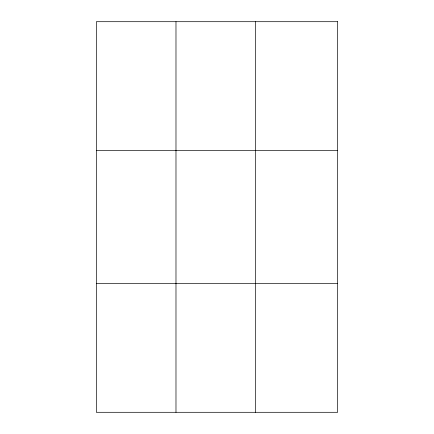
<?xml version="1.0" encoding="UTF-8"?>
<svg xmlns="http://www.w3.org/2000/svg" width="434" height="434" viewBox="0 0 434 434"><rect width="100%" height="100%" fill="white"/><g stroke="black" fill="none" stroke-linecap="round" stroke-linejoin="round"><path stroke-width="0.65" d="M175.982 21.7L175.982 412.3M255.61 21.7L255.61 412.3M96.348 150.598L337.652 150.598M96.348 283.402L337.652 283.402M337.652 21.7L337.652 412.3L96.348 412.3L96.348 21.7L337.652 21.7"/></g></svg>
